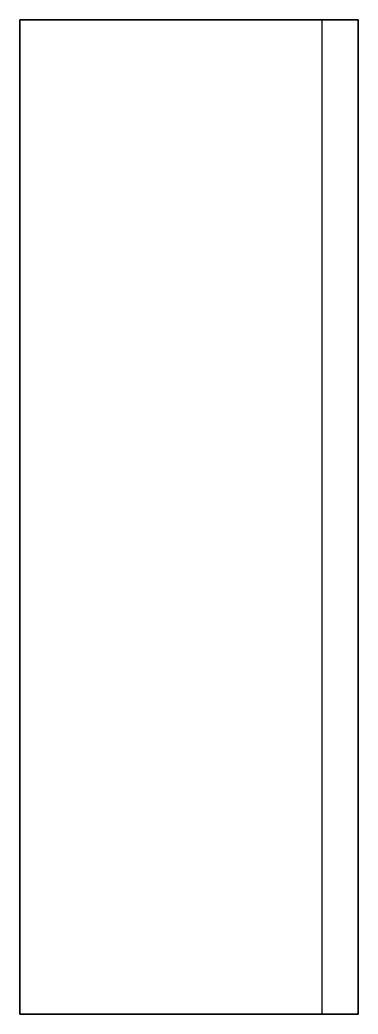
# Model space of a CAD drawing. Header units: millimetres. Extents: x 0 to 170, y 0 to 500.
import ezdxf

# ---------------------------------------------------------------- set-up
doc = ezdxf.new("R2010")
doc.units = ezdxf.units.MM
doc.layers.add('Layer1', color=10, linetype='Continuous')

msp = doc.modelspace()

# ---------------------------------------------------------------- linework, layer by layer
at = {"layer": 'Layer1'}
for points in [[(0, 500, 18), (0, 500), (152, 500), (152, 500, 18)], [(152, 500), (0, 500), (0, 0), (152, 0)], [(0, 500, 18), (170, 500, 18), (170, 0, 18), (0, 0, 18)], [(152, 500, 18), (170, 500, 18), (170, 500, 15), (152, 500)], [(152, 500), (170, 500, 15), (170, 0, 15), (152, 0)], [(170, 500, 18), (170, 500, 15), (170, 0, 15), (170, 0, 18)], [(0, 0, 18), (0, 0), (0, 500), (0, 500, 18)], [(0, 0, 18), (0, 0), (152, 0), (152, 0, 18)], [(170, 0, 18), (170, 0, 15), (152, 0), (152, 0, 18)]]:
    msp.add_3dface(points, dxfattribs=at)

doc.saveas('drawing.dxf')
